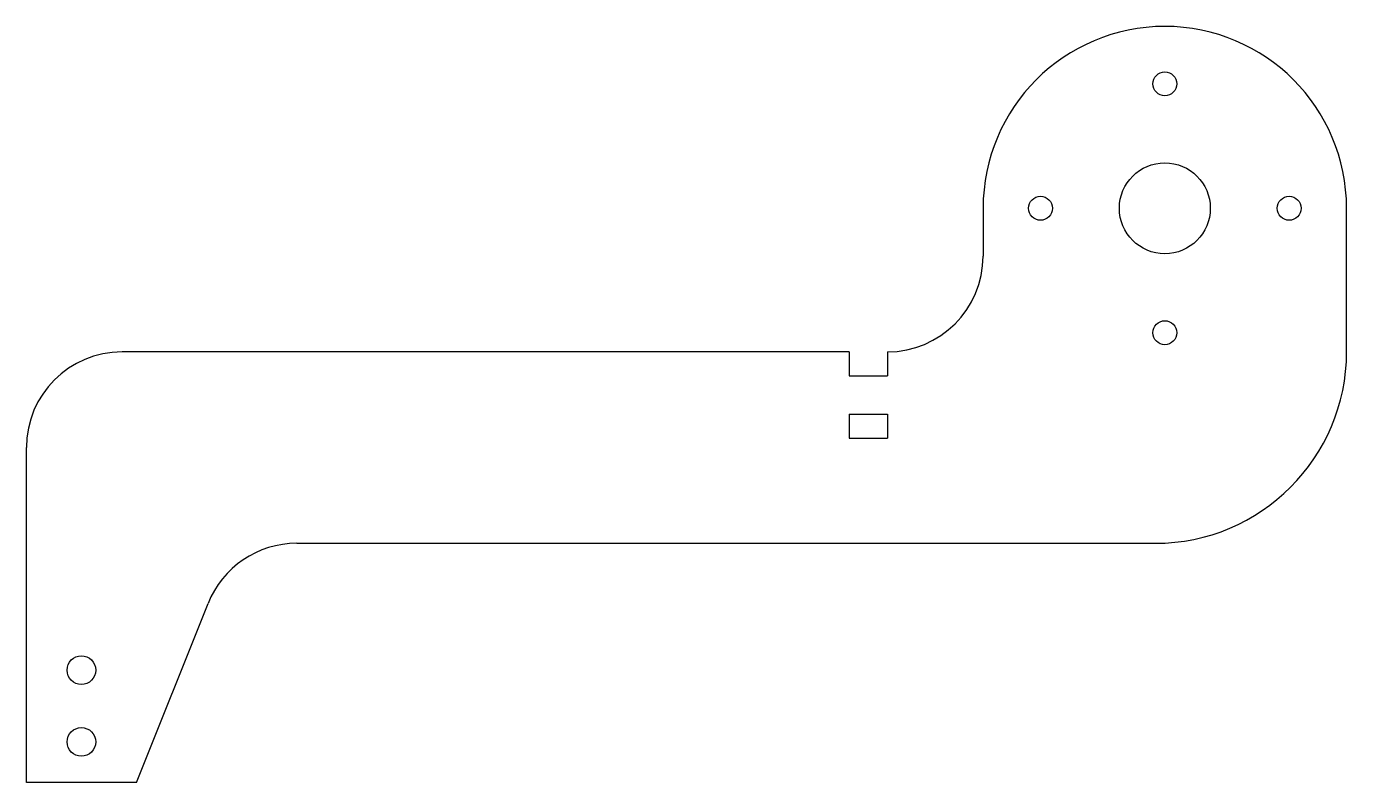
# Model space of a CAD drawing. Header units: millimetres. Extents: x -119 to 19, y -60 to 19.
import ezdxf

# ---------------------------------------------------------------- set-up
doc = ezdxf.new("R2010")
doc.units = ezdxf.units.MM

msp = doc.modelspace()

# ---------------------------------------------------------------- linework, layer by layer
at = {"color": 7, "linetype": 'Continuous', "lineweight": 25}
for p, q in [((-19, 0), (-19, -5)), ((19, -15), (19, 0)), ((-33, -15), (-109, -15)), ((-33, -15), (-33, -17.5)), ((-29, -15), (-29, -17.5)), ((-33, -17.5), (-29, -17.5)), ((-33, -21.5), (-29, -21.5)), ((-33, -21.5), (-33, -24)), ((-29, -21.5), (-29, -24)), ((-33, -24), (-29, -24)), ((-119, -60), (-119, -25)), ((-90.73, -35), (-1, -35)), ((-107.5, -60), (-100.01, -41.29)), ((-107.5, -60), (-119, -60))]:
    msp.add_line(p, q, dxfattribs=at)
for centre, radius in [((0, 13), 1.25), ((0, 0), 4.75), ((-13, 0), 1.25), ((13, 0), 1.25), ((0, -13), 1.25), ((-113.25, -48.25), 1.5), ((-113.25, -55.75), 1.5)]:
    msp.add_circle(centre, radius, dxfattribs=at)
for centre, radius, start, end in [((0, 0), 19, 0, 180), ((-29, -5), 10, 270, 0), ((-109, -25), 10, 90, 180), ((-1, -15), 20, 270, 0), ((-90.73, -45), 10, 90, 158.1986)]:
    msp.add_arc(centre, radius, start, end, dxfattribs=at)

doc.saveas('drawing.dxf')
